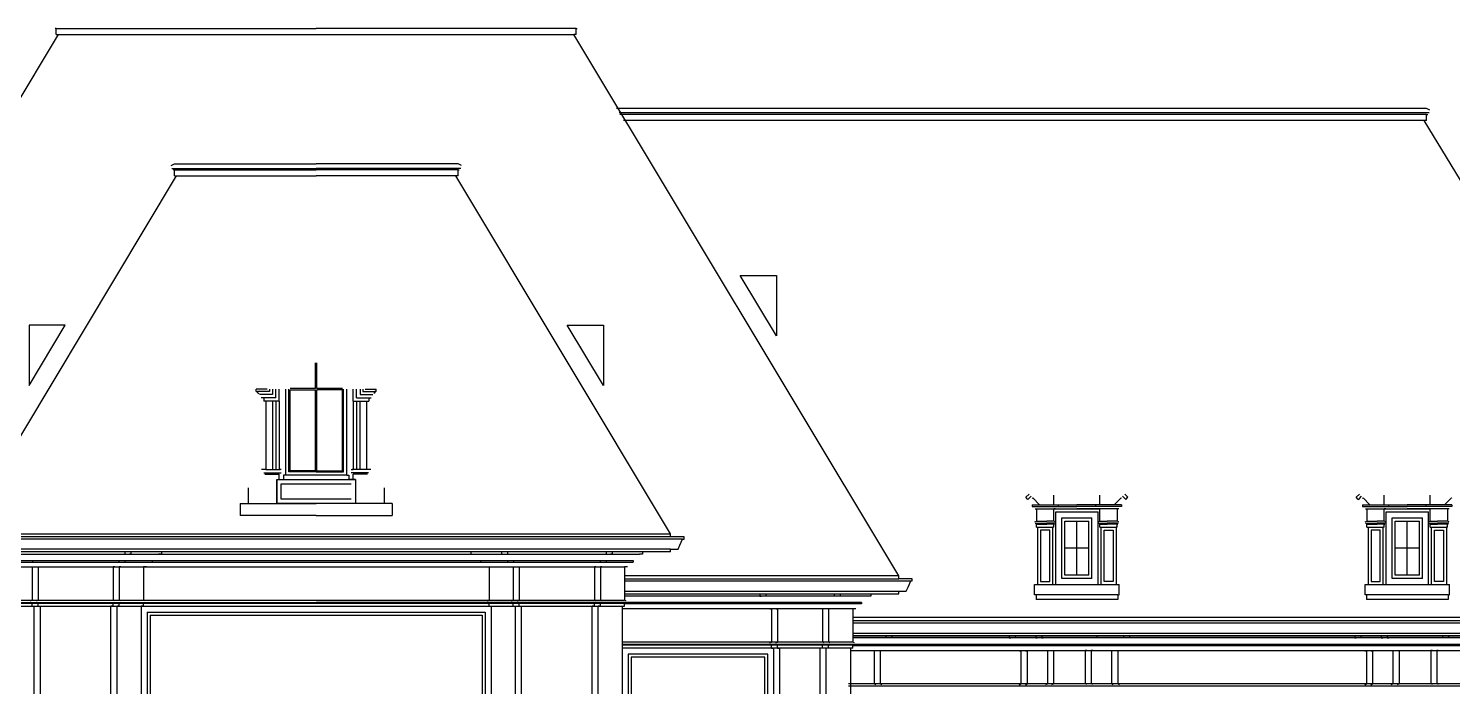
# Model space of a CAD drawing. Header units: metres. Extents: x -770 to 770, y 0 to 641.
# Drawn here: x -95 to 376.8, y 423.1 to 641.2 of the extents above; entities that cross this region are included whole.
import ezdxf

# ---------------------------------------------------------------- set-up
doc = ezdxf.new("R2010")
doc.units = ezdxf.units.M

msp = doc.modelspace()

# ---------------------------------------------------------------- linework, layer by layer
at = {"layer": 'EL-Roof'}
for p, q in [((-85.82, 641.24), (-86.2, 641.24)), ((-85.82, 639.24), (-85.82, 641.24)), ((-85.82, 639.24), (-85.07, 639.24)), ((86.44, 639.24), (85.69, 639.24)), ((86.44, 641.24), (86.82, 641.24)), ((86.44, 639.24), (86.44, 641.24)), ((368.19, 614.75), (99.76, 614.75)), ((369.29, 614.2), (368.19, 614.75)), ((368.19, 610.75), (367.44, 610.75)), ((368.19, 612.75), (368.57, 612.75)), ((368.19, 610.75), (368.19, 612.75)), ((-47.78, 595.83), (-46.68, 596.38)), ((-46.68, 596.38), (0.31, 596.38)), ((47.3, 596.38), (0.31, 596.38)), ((-46.68, 594.38), (-47.06, 594.38)), ((-46.68, 592.38), (-46.68, 594.38)), ((-46.68, 592.38), (-45.93, 592.38)), ((117.71, 467.78), (-117.09, 467.78))]:
    msp.add_line(p, q, dxfattribs=at)
at = {"layer": 'EL-Roof', "color": 8}
for p, q in [((-85.82, 641.24), (0.31, 641.24)), ((86.45, 641.24), (0.31, 641.24)), ((369.07, 613.25), (100.66, 613.25)), ((368.19, 612.75), (100.96, 612.75)), ((-47.56, 594.88), (0.31, 594.88)), ((48.18, 594.88), (0.31, 594.88)), ((-46.68, 594.38), (0.31, 594.38)), ((47.3, 594.38), (0.31, 594.38)), ((121.72, 472.03), (-121.09, 472.03)), ((117.71, 472.78), (-117.09, 472.78)), ((117.71, 468.64), (-117.09, 468.64)), ((102.46, 458.88), (193.31, 458.88)), ((102.46, 458.13), (197.32, 458.13)), ((102.46, 454.74), (193.31, 454.74)), ((178.06, 445), (467.69, 445)), ((178.06, 444.25), (471.69, 444.25)), ((178.06, 440.86), (467.69, 440.86))]:
    msp.add_line(p, q, dxfattribs=at)
at = {"layer": 'EL-Roof', "color": 1}
for p, q in [((-85.07, 639.24), (85.7, 639.24)), ((367.44, 610.75), (102.16, 610.75)), ((-45.93, 592.38), (0.31, 592.38)), ((46.55, 592.38), (0.31, 592.38))]:
    msp.add_line(p, q, dxfattribs=at)
at = {"layer": 'EL-Roof'}
for points in [[(-192.69, 459.88), (-85.07, 639.24)], [(193.31, 459.88), (85.69, 639.24)], [(467.69, 446), (367.44, 610.75)], [(-117.09, 473.78), (-45.93, 592.38)], [(117.71, 473.78), (46.55, 592.38)], [(-117.09, 473.78), (117.71, 473.78)], [(117.71, 467.78), (117.71, 468.64), (120.21, 468.64), (120.82, 469.98), (121.72, 472.03), (122.22, 472.03), (122.22, 472.78), (117.71, 472.78), (117.71, 473.78)], [(193.31, 459.88), (102.46, 459.88)], [(193.31, 453.88), (193.31, 454.74), (195.81, 454.74), (196.42, 456.07), (197.32, 458.13), (197.82, 458.13), (197.82, 458.88), (193.31, 458.88), (193.31, 459.88)], [(102.46, 453.88), (193.31, 453.88)], [(467.69, 446), (178.06, 446)], [(178.06, 440), (467.69, 440)]]:
    msp.add_lwpolyline(points, dxfattribs=at)
at = {"layer": 'FP-Hatch'}
for p, q in [((252.34, 460), (252.34, 478)), ((361.82, 460), (361.82, 478)), ((256.34, 469), (248.34, 469)), ((365.82, 469), (357.82, 469))]:
    msp.add_line(p, q, dxfattribs=at)
for points in [[(257.34, 459), (247.34, 459), (247.34, 479), (257.34, 479)], [(256.34, 460), (248.34, 460), (248.34, 478), (256.34, 478)], [(256.34, 460), (256.34, 478)], [(257.34, 459), (257.34, 479)], [(366.82, 459), (356.82, 459), (356.82, 479), (366.82, 479)], [(365.82, 460), (357.82, 460), (357.82, 478), (365.82, 478)], [(365.82, 460), (365.82, 478)], [(366.82, 459), (366.82, 479)]]:
    msp.add_lwpolyline(points, dxfattribs=at)
at = {"layer": 'FP-Note'}
for points in [[(140.83, 559.38), (152.83, 559.38), (152.83, 539.38), (140.83, 559.38)], [(-82.84, 542.91), (-94.84, 542.91), (-94.84, 522.91), (-82.84, 542.91)], [(83.46, 542.91), (95.46, 542.91), (95.46, 522.91), (83.46, 542.91)]]:
    msp.add_lwpolyline(points, dxfattribs=at)
at = {"layer": 'FP-Proposed Wall'}
for p, q in [((48.4, 595.83), (47.3, 596.38)), ((47.3, 592.38), (46.55, 592.38)), ((47.3, 594.38), (47.68, 594.38)), ((47.3, 592.38), (47.3, 594.38)), ((0.08, 521.97), (0.08, 530.4)), ((0.54, 521.97), (0.54, 530.4)), ((-19.57, 520.91), (-19.57, 521.73)), ((-15.95, 521.73), (-19.57, 521.73)), ((-19.57, 520.91), (-19.15, 520.91)), ((-19.15, 520.91), (-19.15, 520.49)), ((-15.13, 520.91), (-19.15, 520.91)), ((-19.15, 520.49), (-18.74, 520.29)), ((-14.19, 519.97), (-18.43, 519.97)), ((-15.13, 521.73), (-15.13, 520.91)), ((-14.19, 521.73), (-14.19, 519.97)), ((0.08, 521.97), (-8.36, 521.97)), ((0.08, 494.61), (0.08, 521.5)), ((8.98, 521.97), (0.54, 521.97)), ((0.54, 494.61), (0.54, 521.5)), ((14.82, 521.73), (14.82, 519.97)), ((14.82, 519.97), (19.05, 519.97)), ((15.75, 521.73), (15.75, 520.91)), ((15.75, 520.91), (19.77, 520.91)), ((16.58, 521.73), (20.19, 521.73)), ((19.77, 520.49), (19.36, 520.29)), ((19.77, 520.91), (19.77, 520.49)), ((20.19, 520.91), (19.77, 520.91)), ((20.19, 520.91), (20.19, 521.73)), ((-17.08, 518.84), (-17.91, 518.84)), ((-17.08, 518.84), (-17.08, 517.75)), ((-13.06, 518.84), (-17.08, 518.84)), ((-16.36, 517.75), (-17.08, 517.75)), ((-16.36, 517.75), (-16.36, 495.1)), ((-11.97, 517.75), (-16.36, 517.75)), ((-14.14, 517.75), (-14.14, 495.1)), ((-13.06, 517.75), (-13.06, 495.1)), ((-11.97, 517.75), (-11.97, 495.1)), ((12.59, 517.75), (12.59, 495.1)), ((12.59, 517.75), (16.98, 517.75)), ((13.68, 518.84), (17.7, 518.84)), ((13.68, 517.75), (13.68, 495.1)), ((14.76, 517.75), (14.76, 495.1)), ((16.98, 517.75), (16.98, 495.1)), ((16.98, 517.75), (17.7, 517.75)), ((17.7, 518.84), (17.7, 517.75)), ((17.7, 518.84), (18.53, 518.84)), ((-16.36, 495.1), (-17.8, 495.1)), ((-17.05, 494.02), (-11.61, 494.02)), ((-16.7, 493.48), (-11.97, 493.48)), ((-16.36, 495.1), (-11.61, 495.1)), ((-12.69, 491.72), (-12.69, 483.78)), ((-12.69, 491.72), (-11.97, 491.72)), ((-11.25, 495.1), (-11.97, 495.1)), ((-11.97, 491.72), (-11.97, 493.48)), ((-11.61, 494.02), (-11.25, 494.02)), ((10.43, 493.17), (-9.8, 493.17)), ((11.87, 495.1), (12.59, 495.1)), ((12.23, 494.02), (11.87, 494.02)), ((16.98, 495.1), (12.23, 495.1)), ((17.67, 494.02), (12.23, 494.02)), ((12.59, 491.72), (12.59, 493.48)), ((17.32, 493.48), (12.59, 493.48)), ((13.32, 491.72), (12.59, 491.72)), ((13.32, 491.72), (13.32, 483.78)), ((18.43, 495.1), (16.98, 495.1)), ((-22.2, 488.97), (-22.2, 483.78)), ((22.82, 488.97), (22.82, 483.78)), ((-24.86, 483.78), (-24.86, 479.78)), ((-24.86, 483.78), (-22.2, 483.78)), ((25.48, 483.78), (22.82, 483.78)), ((25.48, 483.78), (25.48, 479.78)), ((0.31, 479.78), (-24.86, 479.78)), ((0.31, 479.78), (25.48, 479.78)), ((108.46, 467.78), (108.46, 467.03)), ((102.46, 462.78), (102.46, 451.78)), ((103.46, 462.78), (102.46, 462.78)), ((105.34, 464.9), (105.34, 464.4)), ((108.46, 467.03), (107.46, 467.03)), ((184.06, 453.13), (183.06, 453.13)), ((184.06, 453.88), (184.06, 453.13)), ((-101.84, 449.78), (102.46, 449.78)), ((101.71, 449.78), (101.71, 340)), ((103.01, 451.5), (102.46, 451.78)), ((102.46, 450.78), (102.65, 450.78)), ((102.46, 449.78), (102.46, 450.78)), ((178.06, 448.87), (178.06, 437.87)), ((179.06, 448.87), (178.06, 448.87)), ((180.94, 451), (180.94, 450.5)), ((451.69, 440), (178.06, 440)), ((178.06, 435.87), (101.71, 435.87)), ((178.61, 437.6), (178.06, 437.87)), ((178.06, 436.87), (178.25, 436.87)), ((178.06, 435.87), (178.06, 436.87))]:
    msp.add_line(p, q, dxfattribs=at)
at = {"layer": 'FP-Proposed Wall', "color": 1}
for p, q in [((235.42, 485.87), (236.5, 486.91)), ((269.27, 485.87), (268.19, 486.91)), ((344.89, 485.87), (345.97, 486.91)), ((236.11, 485.15), (235.42, 485.87)), ((236.11, 485.15), (236.47, 485.5)), ((237.53, 485.48), (237.71, 485.65)), ((237.53, 483.31), (237.53, 482.81)), ((237.53, 483.31), (239.97, 483.31)), ((239.97, 483.31), (237.71, 485.65)), ((238.47, 482), (238.97, 482)), ((238.97, 482), (238.97, 478)), ((264.72, 483.31), (266.98, 485.65)), ((267.16, 483.31), (264.72, 483.31)), ((265.72, 482), (265.72, 478)), ((266.22, 482), (265.72, 482)), ((267.16, 485.48), (266.98, 485.65)), ((267.16, 483.31), (267.16, 482.81)), ((268.57, 485.15), (268.21, 485.5)), ((268.57, 485.15), (269.27, 485.87)), ((345.59, 485.15), (344.89, 485.87)), ((345.59, 485.15), (345.95, 485.5)), ((347.01, 485.48), (347.19, 485.65)), ((347.01, 483.31), (347.01, 482.81)), ((347.01, 483.31), (349.44, 483.31)), ((349.44, 483.31), (347.19, 485.65)), ((347.94, 482), (348.44, 482)), ((348.44, 482), (348.44, 478)), ((374.19, 483.31), (376.45, 485.65)), ((376.63, 483.31), (374.19, 483.31)), ((375.19, 482), (375.19, 478)), ((375.69, 482), (375.19, 482)), ((376.63, 485.48), (376.45, 485.65)), ((376.63, 483.31), (376.63, 482.81)), ((238.42, 477.72), (238.97, 478)), ((238.97, 477), (238.78, 477)), ((238.97, 476), (238.97, 477)), ((266.27, 477.72), (265.72, 478)), ((265.72, 477), (265.91, 477)), ((265.72, 476), (265.72, 477)), ((347.9, 477.72), (348.44, 478)), ((348.44, 477), (348.26, 477)), ((348.44, 476), (348.44, 477)), ((375.74, 477.72), (375.19, 478)), ((375.19, 477), (375.38, 477)), ((375.19, 476), (375.19, 477)), ((238.97, 476), (239.34, 476)), ((265.72, 476), (265.34, 476)), ((348.44, 476), (348.82, 476)), ((375.19, 476), (374.82, 476)), ((-101.84, 462.78), (102.46, 462.78)), ((238.8, 453.5), (238.8, 452)), ((265.88, 453.5), (265.88, 452)), ((348.28, 453.5), (348.28, 452)), ((375.36, 453.5), (375.36, 452)), ((178.06, 448.87), (101.71, 448.87)), ((265.88, 452), (238.8, 452)), ((375.36, 452), (348.28, 452)), ((452.44, 435), (177.31, 435))]:
    msp.add_line(p, q, dxfattribs=at)
at = {"layer": 'FP-Proposed Wall', "color": 8}
for p, q in [((236.47, 485.5), (237.19, 486.19)), ((268.21, 485.5), (267.5, 486.19)), ((345.95, 485.5), (346.67, 486.19)), ((237.53, 482.81), (252.34, 482.81)), ((267.16, 482.81), (252.34, 482.81)), ((347.01, 482.81), (361.82, 482.81)), ((376.63, 482.81), (361.82, 482.81)), ((238.53, 477.25), (242.34, 477.25)), ((238.97, 478), (242.34, 478)), ((238.97, 477), (242.34, 477)), ((244.72, 478), (242.34, 478)), ((245.16, 477.25), (242.34, 477.25)), ((244.72, 477), (242.34, 477)), ((259.53, 477.25), (262.34, 477.25)), ((259.97, 478), (262.34, 478)), ((259.97, 477), (262.34, 477)), ((265.72, 478), (262.34, 478)), ((266.16, 477.25), (262.34, 477.25)), ((265.72, 477), (262.34, 477)), ((348.01, 477.25), (351.82, 477.25)), ((348.44, 478), (351.82, 478)), ((348.44, 477), (351.82, 477)), ((354.19, 478), (351.82, 478)), ((354.63, 477.25), (351.82, 477.25)), ((354.19, 477), (351.82, 477)), ((369.01, 477.25), (371.82, 477.25)), ((369.44, 478), (371.82, 478)), ((369.44, 477), (371.82, 477)), ((375.19, 478), (371.82, 478)), ((375.63, 477.25), (371.82, 477.25)), ((375.19, 477), (371.82, 477)), ((-63.07, 467.81), (-63.07, 467.06)), ((63.69, 467.81), (63.69, 467.06)), ((96.34, 467.81), (96.34, 467.06)), ((-106.84, 467.03), (107.46, 467.03)), ((-104.71, 464.9), (105.34, 464.9)), ((-104.71, 464.4), (105.34, 464.4)), ((-93.71, 464.94), (-93.71, 464.44)), ((-92.34, 462.81), (-91.84, 462.81)), ((-91.84, 462.81), (-91.84, 451.81)), ((-66.94, 462.81), (-66.94, 451.81)), ((-66.44, 462.81), (-66.94, 462.81)), ((-65.07, 464.94), (-65.07, 464.44)), ((65.69, 464.94), (65.69, 464.44)), ((67.07, 462.81), (67.57, 462.81)), ((67.57, 462.81), (67.57, 451.81)), ((92.46, 462.81), (92.46, 451.81)), ((92.96, 462.81), (92.46, 462.81)), ((94.34, 464.94), (94.34, 464.44)), ((183.06, 453.13), (102.46, 453.13)), ((149.28, 453.88), (149.28, 453.13)), ((171.94, 453.88), (171.94, 453.13)), ((-180.31, 451), (0.31, 451.03)), ((-101.84, 451.78), (102.46, 451.78)), ((-101.84, 450.78), (102.46, 450.78)), ((-92.39, 451.54), (-91.84, 451.81)), ((-91.84, 450.81), (-92.03, 450.81)), ((-91.84, 449.81), (-91.84, 450.81)), ((-91.84, 449.81), (-91.09, 449.81)), ((-91.09, 340), (-91.09, 449.78)), ((-66.94, 449.81), (-67.69, 449.81)), ((-67.69, 340), (-67.69, 449.78)), ((-66.39, 451.54), (-66.94, 451.81)), ((-66.94, 450.81), (-66.75, 450.81)), ((-66.94, 449.81), (-66.94, 450.81)), ((180.94, 451), (0.31, 451.03)), ((67.02, 451.54), (67.57, 451.81)), ((67.57, 450.81), (67.38, 450.81)), ((67.57, 449.81), (67.57, 450.81)), ((67.57, 449.81), (68.32, 449.81)), ((68.32, 340), (68.32, 449.78)), ((92.46, 449.81), (91.71, 449.81)), ((91.71, 340), (91.71, 449.78)), ((93.01, 451.54), (92.46, 451.81)), ((92.46, 450.81), (92.65, 450.81)), ((92.46, 449.81), (92.46, 450.81)), ((180.94, 450.5), (102.46, 450.5)), ((151.29, 451), (151.29, 450.5)), ((152.66, 448.87), (153.16, 448.87)), ((153.16, 448.87), (153.16, 437.87)), ((168.06, 448.87), (168.06, 437.87)), ((168.56, 448.87), (168.06, 448.87)), ((169.94, 451), (169.94, 450.5)), ((-55.69, 447.78), (-55.69, 368.86)), ((-55.69, 447.78), (56.32, 447.78)), ((-54.69, 446.78), (-54.69, 372.72)), ((-54.69, 446.78), (55.32, 446.78)), ((55.3, 446.78), (55.3, 372.72)), ((56.3, 447.78), (56.3, 368.86)), ((457.44, 439.25), (178.06, 439.25)), ((189, 440), (189, 439.25)), ((231.94, 440), (231.94, 439.25)), ((240.72, 440.04), (240.72, 439.29)), ((240.72, 439.29), (241.22, 439.29)), ((258.96, 439.29), (258.46, 439.29)), ((258.96, 440.04), (258.96, 439.29)), ((267.74, 440), (267.74, 439.25)), ((346.42, 440), (346.42, 439.25)), ((355.2, 440.04), (355.2, 439.29)), ((355.2, 439.29), (355.7, 439.29)), ((373.44, 439.29), (372.94, 439.29)), ((373.44, 440.04), (373.44, 439.29)), ((178.06, 437.87), (101.71, 437.87)), ((455.31, 437.12), (101.71, 437.12)), ((178.06, 436.87), (101.71, 436.87)), ((152.61, 437.6), (153.16, 437.87)), ((153.16, 435.87), (153.16, 436.87)), ((153.16, 435.87), (153.91, 435.87)), ((168.06, 435.87), (167.31, 435.87)), ((167.31, 308), (167.31, 435.87)), ((168.61, 437.6), (168.06, 437.87)), ((168.06, 435.87), (168.06, 436.87)), ((455.31, 436.62), (178.06, 436.62)), ((185.13, 435), (185.13, 424)), ((185.63, 435), (185.13, 435)), ((187, 437.12), (187, 436.62)), ((233.95, 437.12), (233.95, 436.62)), ((235.32, 435), (235.82, 435)), ((235.82, 435), (235.82, 424)), ((242.72, 437.17), (242.72, 436.67)), ((244.09, 435.04), (244.59, 435.04)), ((244.59, 435.04), (244.59, 424.04)), ((255.59, 435.04), (255.09, 435.04)), ((255.09, 435.04), (255.09, 424.04)), ((256.96, 437.17), (256.96, 436.67)), ((263.86, 435), (263.86, 424)), ((264.36, 435), (263.86, 435)), ((265.74, 437.12), (265.74, 436.62)), ((348.42, 437.12), (348.42, 436.62)), ((349.8, 435), (350.3, 435)), ((350.3, 435), (350.3, 424)), ((357.2, 437.17), (357.2, 436.67)), ((358.57, 435.04), (359.07, 435.04)), ((359.07, 435.04), (359.07, 424.04)), ((370.07, 435.04), (369.57, 435.04)), ((369.57, 435.04), (369.57, 424.04)), ((371.44, 437.17), (371.44, 436.67)), ((452.44, 424), (176.69, 424)), ((452.88, 423.25), (176.69, 423.25)), ((185.68, 423.72), (185.13, 424)), ((235.27, 423.72), (235.82, 424)), ((244.04, 423.77), (244.59, 424.04)), ((255.64, 423.77), (255.09, 424.04)), ((264.41, 423.72), (263.86, 424)), ((349.75, 423.72), (350.3, 424)), ((358.52, 423.77), (359.07, 424.04)), ((370.12, 423.77), (369.57, 424.04))]:
    msp.add_line(p, q, dxfattribs=at)
at = {"layer": 'FP-Proposed Wall'}
for points in [[(-13.06, 518.84), (-13.06, 521.73)], [(-11.97, 517.75), (-11.97, 521.73)], [(-9.8, 493.17), (-9.8, 521.73)], [(0.31, 494.25), (-8.72, 494.25), (-8.72, 521.73)], [(0.31, 494.61), (-8.36, 494.61), (-8.36, 521.5), (0.08, 521.5)], [(0.31, 494.25), (9.34, 494.25), (9.34, 521.73)], [(0.31, 494.61), (8.98, 494.61), (8.98, 521.5), (0.54, 521.5)], [(10.43, 493.17), (10.43, 521.73)], [(12.59, 517.75), (12.59, 521.73)], [(13.68, 518.84), (13.68, 521.73)], [(11.15, 491.72), (13.32, 491.72), (13.32, 483.78), (-12.69, 483.78), (-12.69, 491.72), (-10.53, 491.72)], [(-11.97, 491.72), (-10.53, 491.72)], [(-9.8, 493.17), (-10.53, 493.17), (-10.53, 491.72)], [(-10.53, 491.72), (11.15, 491.72)], [(10.43, 493.17), (11.15, 493.17), (11.15, 491.72)], [(12.59, 491.72), (11.15, 491.72)], [(11.87, 485.22), (-11.25, 485.22), (-11.25, 490.28), (11.87, 490.28)], [(-22.2, 483.78), (0.31, 483.78)], [(22.82, 483.78), (0.31, 483.78)], [(177.31, 435.87), (177.31, 308)]]:
    msp.add_lwpolyline(points, dxfattribs=at)
at = {"layer": 'FP-Proposed Wall', "color": 1}
for points in [[(245.34, 457), (245.34, 481), (259.34, 481)], [(259.34, 457), (259.34, 481)], [(354.82, 457), (354.82, 481), (368.82, 481)], [(368.82, 457), (368.82, 481)], [(239.34, 476), (239.34, 457)], [(265.34, 476), (265.34, 457)], [(348.82, 476), (348.82, 457)], [(374.82, 476), (374.82, 457)], [(238.8, 453.5), (238.34, 453.5), (238.34, 457), (266.34, 457)], [(265.88, 453.5), (266.34, 453.5), (266.34, 457)], [(348.28, 453.5), (347.82, 453.5), (347.82, 457), (375.82, 457)], [(375.36, 453.5), (375.82, 453.5), (375.82, 457)]]:
    msp.add_lwpolyline(points, dxfattribs=at)
at = {"layer": 'FP-Proposed Wall', "color": 8}
for points in [[(240.34, 458), (243.34, 458), (243.34, 475), (240.34, 475)], [(264.34, 458), (261.34, 458), (261.34, 475), (264.34, 475)], [(349.82, 458), (352.82, 458), (352.82, 475), (349.82, 475)], [(373.82, 458), (370.82, 458), (370.82, 475), (373.82, 475)], [(149.91, 433.88), (103.71, 433.86), (103.71, 417.08), (149.91, 417.1)], [(148.91, 432.88), (104.71, 432.86), (104.71, 418.08), (148.91, 418.1)]]:
    msp.add_lwpolyline(points, close=True, dxfattribs=at)
msp.add_lwpolyline([(153.91, 308), (153.91, 435.87)], dxfattribs=at)
at = {"layer": 'FP-Roof', "color": 83}
for p, q in [((244.72, 483.31), (244.72, 486.6)), ((259.97, 483.31), (259.97, 486.6)), ((354.19, 483.31), (354.19, 486.6)), ((369.44, 483.31), (369.44, 486.6)), ((238.97, 482), (252.34, 482)), ((239.97, 483.31), (252.34, 483.31)), ((244.72, 478), (244.72, 482)), ((245.22, 482), (244.72, 482)), ((246.16, 483.31), (246.16, 482.81)), ((264.72, 483.31), (252.34, 483.31)), ((265.72, 482), (252.34, 482)), ((258.53, 483.31), (258.53, 482.81)), ((259.47, 482), (259.97, 482)), ((259.97, 478), (259.97, 482)), ((348.44, 482), (361.82, 482)), ((349.44, 483.31), (361.82, 483.31)), ((354.19, 478), (354.19, 482)), ((354.69, 482), (354.19, 482)), ((355.63, 483.31), (355.63, 482.81)), ((374.19, 483.31), (361.82, 483.31)), ((375.19, 482), (361.82, 482)), ((368.01, 483.31), (368.01, 482.81)), ((368.94, 482), (369.44, 482)), ((369.44, 478), (369.44, 482)), ((245.27, 477.72), (244.72, 478)), ((244.72, 477), (244.91, 477)), ((244.72, 476), (244.72, 477)), ((259.42, 477.72), (259.97, 478)), ((259.97, 477), (259.78, 477)), ((259.97, 476), (259.97, 477)), ((354.74, 477.72), (354.19, 478)), ((354.19, 477), (354.38, 477)), ((354.19, 476), (354.19, 477)), ((368.9, 477.72), (369.44, 478)), ((369.44, 477), (369.26, 477)), ((369.44, 476), (369.44, 477)), ((239.34, 476), (244.34, 476)), ((244.72, 476), (244.34, 476)), ((259.97, 476), (260.34, 476)), ((260.34, 476), (265.34, 476)), ((348.82, 476), (353.82, 476)), ((354.19, 476), (353.82, 476)), ((369.44, 476), (369.82, 476)), ((369.82, 476), (374.82, 476)), ((265.88, 453.5), (238.8, 453.5)), ((375.36, 453.5), (348.28, 453.5))]:
    msp.add_line(p, q, dxfattribs=at)
for points in [[(244.72, 482), (244.72, 482), (259.97, 482)], [(259.97, 482), (259.97, 482)], [(354.19, 482), (354.19, 482), (369.44, 482)], [(369.44, 482), (369.44, 482)], [(244.34, 457), (244.34, 476)], [(260.34, 457), (260.34, 476)], [(353.82, 457), (353.82, 476)], [(369.82, 457), (369.82, 476)]]:
    msp.add_lwpolyline(points, dxfattribs=at)
at = {"layer": 'FP-Stair'}
for p, q in [((-61.07, 467.81), (-61.07, 467.06)), ((-50.94, 467.78), (-50.94, 467.03)), ((51.57, 467.78), (51.57, 467.03)), ((61.69, 467.81), (61.69, 467.06)), ((98.34, 467.81), (98.34, 467.06)), ((-94.34, 462.81), (-93.84, 462.81)), ((-93.84, 462.81), (-93.84, 451.81)), ((-64.94, 462.81), (-64.94, 451.81)), ((-64.44, 462.81), (-64.94, 462.81)), ((-63.07, 464.94), (-63.07, 464.44)), ((-61.07, 467.06), (-61.57, 467.06)), ((-56.94, 462.78), (-56.94, 451.78)), ((-55.94, 462.78), (-56.94, 462.78)), ((-54.07, 464.9), (-54.07, 464.4)), ((-50.94, 467.03), (-51.94, 467.03)), ((51.57, 467.03), (52.57, 467.03)), ((54.69, 464.9), (54.69, 464.4)), ((56.57, 462.78), (57.57, 462.78)), ((57.57, 462.78), (57.57, 451.78)), ((61.69, 467.06), (62.19, 467.06)), ((63.69, 464.94), (63.69, 464.44)), ((65.07, 462.81), (65.57, 462.81)), ((65.57, 462.81), (65.57, 451.81)), ((94.46, 462.81), (94.46, 451.81)), ((94.96, 462.81), (94.46, 462.81)), ((96.34, 464.94), (96.34, 464.44)), ((98.34, 467.06), (97.84, 467.06)), ((147.28, 453.88), (147.28, 453.13)), ((147.28, 453.13), (147.78, 453.13)), ((173.94, 453.13), (173.44, 453.13)), ((173.94, 453.88), (173.94, 453.13)), ((-94.39, 451.54), (-93.84, 451.81)), ((-93.84, 450.81), (-94.03, 450.81)), ((-93.84, 449.81), (-93.84, 450.81)), ((-93.84, 449.81), (-93.09, 449.81)), ((-93.09, 340), (-93.09, 449.78)), ((-64.94, 449.81), (-65.69, 449.81)), ((-65.69, 340), (-65.69, 449.78)), ((-64.39, 451.54), (-64.94, 451.81)), ((-64.94, 450.81), (-64.75, 450.81)), ((-64.94, 449.81), (-64.94, 450.81)), ((-57.69, 449.78), (-57.69, 340)), ((-56.94, 449.78), (-57.69, 449.78)), ((-56.39, 451.5), (-56.94, 451.78)), ((-56.94, 450.78), (-56.75, 450.78)), ((-56.94, 449.78), (-56.94, 450.78)), ((57.02, 451.5), (57.57, 451.78)), ((57.57, 450.78), (57.38, 450.78)), ((57.57, 449.78), (57.57, 450.78)), ((57.57, 449.78), (58.32, 449.78)), ((58.32, 449.78), (58.32, 340)), ((65.02, 451.54), (65.57, 451.81)), ((65.57, 450.81), (65.38, 450.81)), ((65.57, 449.81), (65.57, 450.81)), ((65.57, 449.81), (66.32, 449.81)), ((66.32, 340), (66.32, 449.78)), ((94.46, 449.81), (93.71, 449.81)), ((93.71, 340), (93.71, 449.78)), ((95.01, 451.54), (94.46, 451.81)), ((94.46, 450.81), (94.65, 450.81)), ((94.46, 449.81), (94.46, 450.81)), ((149.29, 451), (149.29, 450.5)), ((150.66, 448.87), (151.16, 448.87)), ((151.16, 448.87), (151.16, 437.87)), ((170.06, 448.87), (170.06, 437.87)), ((170.56, 448.87), (170.06, 448.87)), ((171.94, 451), (171.94, 450.5)), ((191, 439.25), (190.5, 439.25)), ((191, 440), (191, 439.25)), ((229.94, 440), (229.94, 439.25)), ((229.94, 439.25), (230.44, 439.25)), ((238.72, 440.04), (238.72, 439.29)), ((238.72, 439.29), (239.22, 439.29)), ((269.74, 439.25), (269.24, 439.25)), ((269.74, 440), (269.74, 439.25)), ((344.42, 440), (344.42, 439.25)), ((344.42, 439.25), (344.92, 439.25)), ((353.2, 440.04), (353.2, 439.29)), ((353.2, 439.29), (353.7, 439.29)), ((375.44, 439.29), (374.94, 439.29)), ((375.44, 440.04), (375.44, 439.29)), ((150.61, 437.6), (151.16, 437.87)), ((151.16, 436.87), (150.97, 436.87)), ((151.16, 435.87), (151.16, 436.87)), ((151.16, 435.87), (151.91, 435.87)), ((151.91, 308), (151.91, 435.87)), ((170.06, 435.87), (169.31, 435.87)), ((169.31, 308), (169.31, 435.87)), ((170.61, 437.6), (170.06, 437.87)), ((170.06, 436.87), (170.25, 436.87)), ((170.06, 435.87), (170.06, 436.87)), ((187.13, 435), (187.13, 424)), ((187.63, 435), (187.13, 435)), ((189, 437.12), (189, 436.62)), ((231.95, 437.12), (231.95, 436.62)), ((233.32, 435), (233.82, 435)), ((233.82, 435), (233.82, 424)), ((240.72, 437.17), (240.72, 436.67)), ((242.09, 435.04), (242.59, 435.04)), ((242.59, 435.04), (242.59, 424.04)), ((257.59, 435.04), (257.09, 435.04)), ((257.09, 435.04), (257.09, 424.04)), ((258.96, 437.17), (258.96, 436.67)), ((265.86, 435), (265.86, 424)), ((266.36, 435), (265.86, 435)), ((267.74, 437.12), (267.74, 436.62)), ((346.42, 437.12), (346.42, 436.62)), ((347.8, 435), (348.3, 435)), ((348.3, 435), (348.3, 424)), ((355.2, 437.17), (355.2, 436.67)), ((356.57, 435.04), (357.07, 435.04)), ((357.07, 435.04), (357.07, 424.04)), ((372.07, 435.04), (371.57, 435.04)), ((371.57, 435.04), (371.57, 424.04)), ((373.44, 437.17), (373.44, 436.67)), ((187.68, 423.72), (187.13, 424)), ((233.27, 423.72), (233.82, 424)), ((242.04, 423.77), (242.59, 424.04)), ((257.64, 423.77), (257.09, 424.04)), ((266.41, 423.72), (265.86, 424)), ((347.75, 423.72), (348.3, 424)), ((356.52, 423.77), (357.07, 424.04)), ((372.12, 423.77), (371.57, 424.04))]:
    msp.add_line(p, q, dxfattribs=at)

doc.saveas('drawing.dxf')
